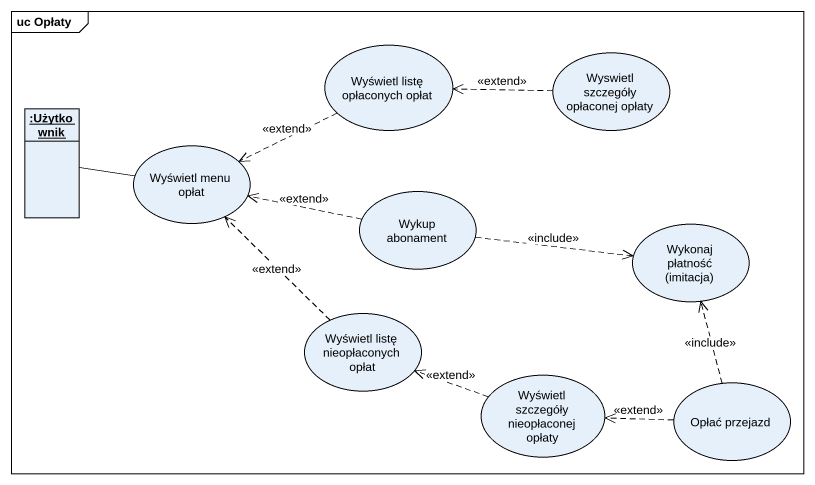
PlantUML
@startuml
mainframe uc Opłaty
allowmixing
hide circle
hide empty members
usecase "Wyświetl listę opłaconych opłat" as Wyświetl_listę_opłaconych
usecase "Wyswietl szczegóły opłaconej opłaty" as Wyswietl_szczegóły
object ":Użytkownik" as Użytkownik
usecase "Wyświetl menu opłat" as Wyświetl_menu_opłat
usecase "Wykup abonament" as Wykup_abonament
usecase "Wykonaj płatność (imitacja)" as Wykonaj_płatność_imitacja
usecase "Wyświetl listę nieopłaconych opłat" as Wyświetl_listę
usecase "Wyświetl szczegóły nieopłaconej opłaty" as Wyświetl_szczegóły
usecase "Opłać przejazd" as Opłać_przejazd
Wyświetl_listę_opłaconych .left.> Wyświetl_menu_opłat : <<extend>>
Wyswietl_szczegóły .left.> Wyświetl_listę_opłaconych : <<extend>>
Użytkownik -right- Wyświetl_menu_opłat
Wykup_abonament .left.> Wyświetl_menu_opłat : <<extend>>
Wykup_abonament .right.> Wykonaj_płatność_imitacja : <<include>>
Wyświetl_listę .up.> Wyświetl_menu_opłat : <<extend>>
Wyświetl_szczegóły .left.> Wyświetl_listę : <<extend>>
Opłać_przejazd .up.> Wykonaj_płatność_imitacja : <<include>>
Opłać_przejazd .left.> Wyświetl_szczegóły : <<extend>>
@enduml
